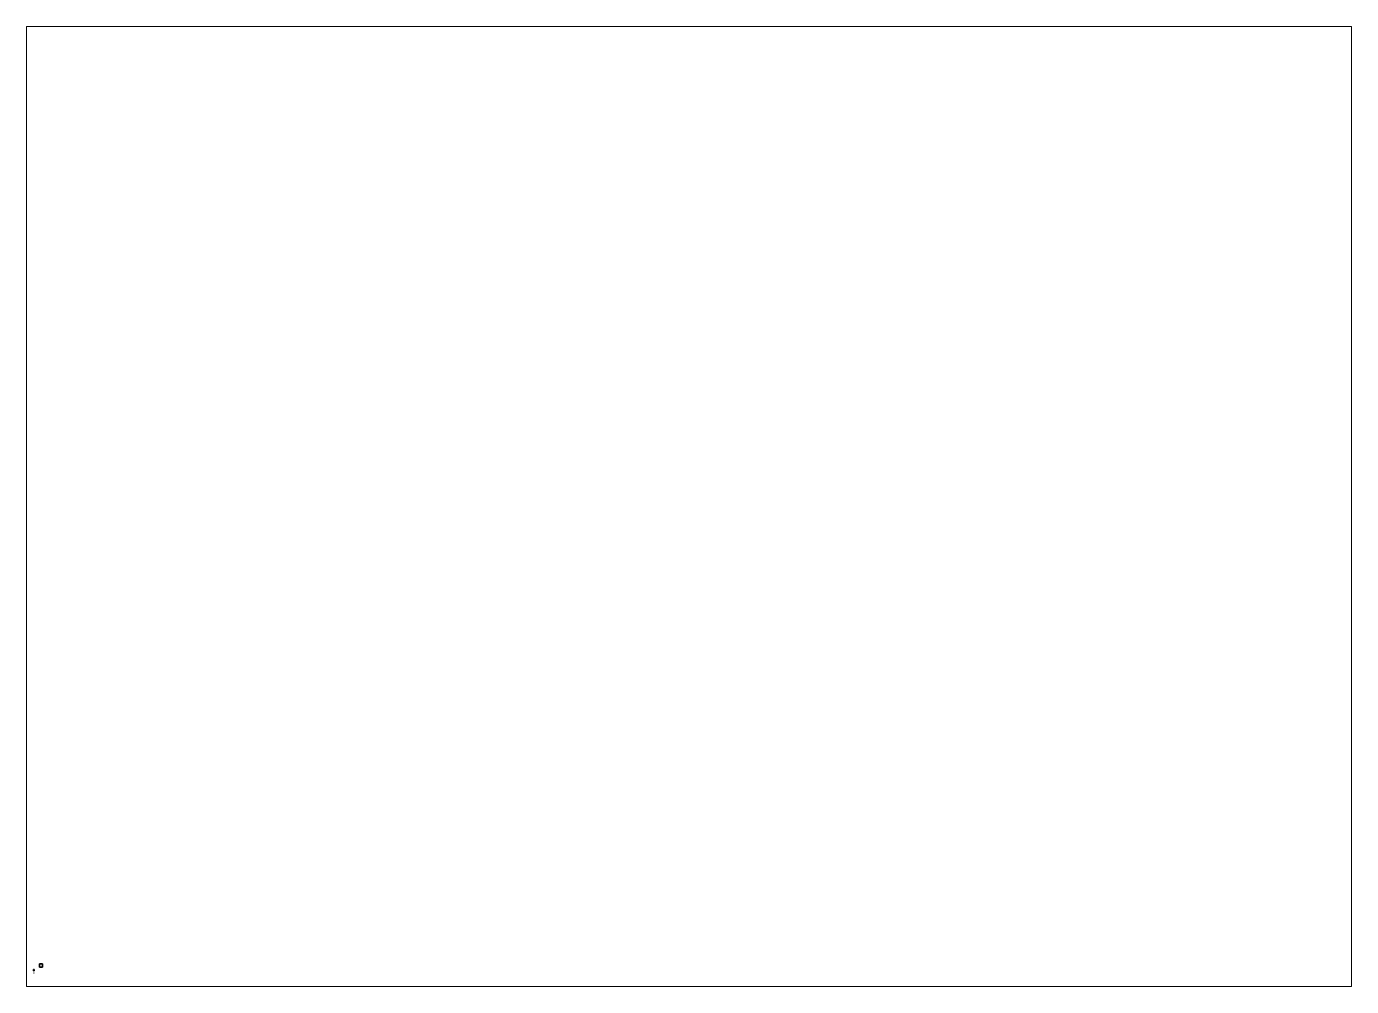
# Paper-space layout 'Layout1' of a CAD drawing. Header units: millimetres. Extents: x 28 to 251, y 20 to 181.
# The model-space entities are those that its viewports show. They can reach past a viewport. Long polylines and large blocks are cut down to what shows.
import ezdxf

# ---------------------------------------------------------------- set-up
doc = ezdxf.new("R2010")
doc.units = ezdxf.units.MM

msp = doc.modelspace()

# ---------------------------------------------------------------- linework, layer by layer
for points in [[(-0.13, 0.18), (-0.13, -0.18), (-0.13, -0.18, 0.03), (-0.13, 0.18, 0.03)], [(-0.11, 0.21), (-0.13, 0.18), (-0.13, 0.18, 0.03), (-0.11, 0.21, 0.03)], [(-0.11, 0.21, 0.03), (-0.13, 0.18, 0.03), (0.12, 0.18, 0.03), (0.11, 0.21, 0.03)], [(-0.13, 0.18, 0.03), (-0.09, 0.15, 0.03), (0.08, 0.15, 0.03), (0.12, 0.18, 0.03)], [(-0.13, 0.18, 0.03), (-0.13, -0.18, 0.03), (-0.09, -0.15, 0.03), (-0.09, 0.15, 0.03)], [(-0.09, 0.23), (-0.11, 0.21), (-0.11, 0.21, 0.03), (-0.09, 0.23, 0.03)], [(-0.09, 0.23, 0.03), (-0.11, 0.21, 0.03), (0.11, 0.21, 0.03), (0.08, 0.23, 0.03)], [(0.08, 0.23, 0.03), (0.08, 0.23), (-0.09, 0.23), (-0.09, 0.23, 0.03)], [(0.07, 0.15, 0.11), (0.08, 0.15, 0.03), (-0.09, 0.15, 0.03), (-0.07, 0.15, 0.11)], [(-0.09, 0.15, 0.03), (-0.09, -0.15, 0.03), (-0.07, -0.15, 0.11), (-0.07, 0.15, 0.11)], [(0.03, 0.15, 0.12), (0.07, 0.15, 0.11), (-0.07, 0.15, 0.11), (-0.03, 0.15, 0.12)], [(-0.07, 0.15, 0.11), (-0.07, -0.15, 0.11), (-0.03, -0.15, 0.12), (-0.03, 0.15, 0.12)], [(-0.03, 0.15, 0.12), (-0.03, -0.15, 0.12), (0.03, -0.15, 0.12), (0.03, 0.15, 0.12)], [(0.03, -0.15, 0.12), (0.07, -0.15, 0.11), (0.07, 0.15, 0.11), (0.03, 0.15, 0.12)], [(0.07, -0.15, 0.11), (0.08, -0.15, 0.03), (0.08, 0.15, 0.03), (0.07, 0.15, 0.11)], [(0.11, 0.21), (0.08, 0.23), (0.08, 0.23, 0.03), (0.11, 0.21, 0.03)], [(0.08, -0.15, 0.03), (0.12, -0.18, 0.03), (0.12, 0.18, 0.03), (0.08, 0.15, 0.03)], [(0.12, 0.18), (0.11, 0.21), (0.11, 0.21, 0.03), (0.12, 0.18, 0.03)], [(0.12, -0.18, 0.03), (0.12, -0.18), (0.12, 0.18), (0.12, 0.18, 0.03)], [(2.79, 1.98, 1), (2.79, 1.98), (1.79, 1.98), (1.79, 1.98, 1)], [(2.79, 1.98), (2.79, 0.98), (1.79, 0.98), (1.79, 1.98)], [(1.79, 1.98), (1.79, 0.98), (1.79, 0.98, 1), (1.79, 1.98, 1)], [(1.79, 1.98, 1), (1.79, 0.98, 1), (2.79, 0.98, 1), (2.79, 1.98, 1)], [(1.79, 0.98, 1), (1.79, 0.98), (2.79, 0.98), (2.79, 0.98, 1)], [(2.79, 0.98, 1), (2.79, 0.98), (2.79, 1.98), (2.79, 1.98, 1)], [(-0.09, -0.15, 0.03), (-0.13, -0.18, 0.03), (0.12, -0.18, 0.03), (0.08, -0.15, 0.03)], [(-0.13, -0.18), (-0.11, -0.21), (-0.11, -0.21, 0.03), (-0.13, -0.18, 0.03)], [(0.11, -0.21, 0.03), (0.12, -0.18, 0.03), (-0.13, -0.18, 0.03), (-0.11, -0.21, 0.03)], [(-0.11, -0.21), (-0.09, -0.23), (-0.09, -0.23, 0.03), (-0.11, -0.21, 0.03)], [(0.08, -0.23, 0.03), (0.11, -0.21, 0.03), (-0.11, -0.21, 0.03), (-0.09, -0.23, 0.03)], [(-0.07, -0.15, 0.11), (-0.09, -0.15, 0.03), (0.08, -0.15, 0.03), (0.07, -0.15, 0.11)], [(-0.09, -0.23, 0.03), (-0.09, -0.23), (0.08, -0.23), (0.08, -0.23, 0.03)], [(-0.03, -0.15, 0.12), (-0.07, -0.15, 0.11), (0.07, -0.15, 0.11), (0.03, -0.15, 0.12)], [(-0.02, -0.96, 0.16), (-0.03, -0.98, 0.16), (-0.02, -1.01, 0.16), (0, -0.95, 0.16)], [(-0.02, -0.96, 0.02), (-0.03, -0.98, 0.02), (-0.03, -0.98, 0.15), (-0.02, -0.96, 0.15)], [(-0.02, -0.96, 0.15), (-0.03, -0.98, 0.15), (-0.03, -0.98, 0.16), (-0.02, -0.96, 0.16)], [(-0.03, -0.98, 0.02), (-0.02, -1.01, 0.02), (-0.02, -1.01, 0.15), (-0.03, -0.98, 0.15)], [(-0.03, -0.98, 0.15), (-0.02, -1.01, 0.15), (-0.02, -1.01, 0.16), (-0.03, -0.98, 0.16)], [(0, -0.95, 0.15), (-0.02, -0.96, 0.15), (-0.02, -0.96, 0.16), (0, -0.95, 0.16)], [(0, -0.95, 0.16), (-0.02, -1.01, 0.16), (0, -1.01, 0.16), (0.02, -0.96, 0.16)], [(0, -0.96, 0.02), (-0.02, -0.96, 0.02), (-0.02, -0.96, 0.15), (0, -0.96, 0.15)], [(-0.02, -1.01, 0.02), (0, -1.01, 0.02), (0, -1.01, 0.15), (-0.02, -1.01, 0.15)], [(-0.02, -1.01, 0.15), (0, -1.01, 0.15), (0, -1.01, 0.16), (-0.02, -1.01, 0.16)], [(0, -0.93, 0), (-0.01, -0.93, 0), (-0.01, -0.93, 0.01), (0, -0.92, 0.01)], [(0, -0.92, 0.15), (-0.01, -0.93, 0.15), (-0.01, -0.93, 0.15), (0, -0.92, 0.15)], [(0, -0.92, 0.14), (-0.01, -0.92, 0.14), (-0.01, -0.92, 0.15), (0, -0.92, 0.15)], [(-0.01, -0.92, 0.14), (-0.01, -0.93, 0.14), (-0.01, -0.93, 0.15), (-0.01, -0.92, 0.15)], [(0, -0.92, 0.01), (-0.01, -0.93, 0.01), (-0.01, -0.93, 0.14), (0, -0.92, 0.14)], [(-0.01, -0.92, 0.15), (-0.01, -0.93, 0.15), (-0.01, -0.93, 0.15), (0, -0.92, 0.15)], [(-0.01, -0.94, 0), (0, -0.94, 0), (0, -0.93, 0), (-0.01, -0.93, 0)], [(0, -0.94, -0.01), (-0.01, -0.94, 0), (-0.01, -0.93, 0), (0, -0.93, 0)], [(-0.01, -0.93, 0), (0, -0.93, 0), (0, -0.93, 0.01), (-0.01, -0.93, 0.01)], [(-0.01, -0.93, 0.15), (0, -0.93, 0.15), (0, -0.93, 0.15), (-0.01, -0.93, 0.15)], [(-0.01, -0.93, 0.14), (0, -0.94, 0.14), (0, -0.94, 0.15), (-0.01, -0.93, 0.15)], [(-0.01, -0.93, 0.01), (0, -0.93, 0.01), (0, -0.93, 0.14), (-0.01, -0.93, 0.14)], [(-0.01, -0.93, 0.15), (-0.01, -0.93, 0.15), (0, -0.93, 0.15), (-0.01, -0.93, 0.15)], [(0, -0.98, -0.01), (-0.01, -0.98, 0), (-0.01, -0.94, 0), (0, -0.94, -0.01)], [(-0.01, -0.98, 0), (0, -0.98, 0), (0, -0.94, 0), (-0.01, -0.94, 0)], [(-0.01, -0.98, 0.01), (0, -0.98, 0.01), (0, -0.98, 0), (-0.01, -0.98, 0)], [(0, -0.99, 0.01), (-0.01, -0.98, 0.01), (-0.01, -0.98, 0), (0, -0.99, 0)], [(-0.01, -0.98, 0), (0, -0.98, 0), (0, -0.98, 0), (-0.01, -0.98, 0)], [(0, -0.99, 0), (-0.01, -0.98, 0), (-0.01, -0.98, 0), (0, -0.98, -0.01)], [(0, -0.99, 0.02), (-0.01, -0.98, 0.02), (-0.01, -0.98, 0.01), (0, -0.99, 0.01)], [(-0.01, -0.98, 0.02), (0, -0.98, 0.02), (0, -0.98, 0.01), (-0.01, -0.98, 0.01)], [(0.01, -0.93, 0), (0, -0.93, 0), (0, -0.92, 0.01), (0.01, -0.93, 0.01)], [(0, -0.92, 0.15), (0, -0.92, 0.15), (0, -0.92, 0.16), (0, -0.93, 0.16)], [(0, -0.92, 0.15), (0, -0.92, 0.15), (0, -0.93, 0.16), (0, -0.92, 0.16)], [(0.01, -0.93, 0.15), (0, -0.92, 0.15), (0, -0.92, 0.15), (0.01, -0.93, 0.15)], [(0.01, -0.92, 0.14), (0, -0.92, 0.14), (0, -0.92, 0.15), (0.01, -0.92, 0.15)], [(0.01, -0.93, 0.01), (0, -0.92, 0.01), (0, -0.92, 0.14), (0.01, -0.93, 0.14)], [(0.01, -0.93, 0.15), (0.01, -0.92, 0.15), (0, -0.92, 0.15), (0.01, -0.93, 0.15)], [(0, -0.94, 0), (0.01, -0.94, 0), (0.01, -0.93, 0), (0, -0.93, 0)], [(0.01, -0.94, 0), (0, -0.94, -0.01), (0, -0.93, 0), (0.01, -0.93, 0)], [(0, -0.93, 0), (0.01, -0.93, 0), (0.01, -0.93, 0.01), (0, -0.93, 0.01)], [(0, -0.93, 0.15), (0.01, -0.93, 0.15), (0.01, -0.93, 0.15), (0, -0.93, 0.15)], [(0, -0.94, 0.14), (0.01, -0.93, 0.14), (0.01, -0.93, 0.15), (0, -0.94, 0.15)], [(0, -0.93, 0.01), (0.01, -0.93, 0.01), (0.01, -0.93, 0.14), (0, -0.93, 0.14)], [(0.01, -0.93, 0.15), (0.01, -0.93, 0.15), (0.01, -0.93, 0.15), (0, -0.93, 0.15)], [(0.01, -0.98, 0), (0, -0.98, -0.01), (0, -0.94, -0.01), (0.01, -0.94, 0)], [(0, -0.98, 0), (0.01, -0.98, 0), (0.01, -0.94, 0), (0, -0.94, 0)], [(0.02, -0.96, 0.15), (0, -0.95, 0.15), (0, -0.95, 0.16), (0.02, -0.96, 0.16)], [(0.02, -0.96, 0.02), (0, -0.96, 0.02), (0, -0.96, 0.15), (0.02, -0.96, 0.15)], [(0.02, -0.96, 0.16), (0, -1.01, 0.16), (0.02, -1.01, 0.16), (0.03, -0.98, 0.16)], [(0, -0.98, 0.01), (0.01, -0.98, 0.01), (0.01, -0.98, 0), (0, -0.98, 0)], [(0.01, -0.98, 0.01), (0, -0.99, 0.01), (0, -0.99, 0), (0.01, -0.98, 0)], [(0, -0.98, 0), (0.01, -0.98, 0), (0.01, -0.98, 0), (0, -0.98, 0)], [(0.01, -0.98, 0), (0, -0.99, 0), (0, -0.98, -0.01), (0.01, -0.98, 0)], [(0.01, -0.98, 0.02), (0, -0.99, 0.02), (0, -0.99, 0.01), (0.01, -0.98, 0.01)], [(0, -0.98, 0.02), (0.01, -0.98, 0.02), (0.01, -0.98, 0.01), (0, -0.98, 0.01)], [(0, -1.01, 0.02), (0.02, -1.01, 0.02), (0.02, -1.01, 0.15), (0, -1.01, 0.15)], [(0, -1.01, 0.15), (0.02, -1.01, 0.15), (0.02, -1.01, 0.16), (0, -1.01, 0.16)], [(0.01, -0.93, 0.14), (0.01, -0.92, 0.14), (0.01, -0.92, 0.15), (0.01, -0.93, 0.15)], [(0.03, -0.98, 0.02), (0.02, -0.96, 0.02), (0.02, -0.96, 0.15), (0.03, -0.98, 0.15)], [(0.03, -0.98, 0.15), (0.02, -0.96, 0.15), (0.02, -0.96, 0.16), (0.03, -0.98, 0.16)], [(0.02, -1.01, 0.02), (0.03, -0.98, 0.02), (0.03, -0.98, 0.15), (0.02, -1.01, 0.15)], [(0.02, -1.01, 0.15), (0.03, -0.98, 0.15), (0.03, -0.98, 0.16), (0.02, -1.01, 0.16)], [(0.08, -0.23), (0.11, -0.21), (0.11, -0.21, 0.03), (0.08, -0.23, 0.03)], [(0.11, -0.21), (0.12, -0.18), (0.12, -0.18, 0.03), (0.11, -0.21, 0.03)]]:
    msp.add_3dface(points)

psp = doc.layouts.get("Layout1")

# ---------------------------------------------------------------- viewports
at = {"layer": '0'}
psp.add_viewport(center=(139.22, 100.81), size=(222.76, 161.29), view_center_point=(210, 148.5), view_height=307.4901, dxfattribs=at)

doc.saveas('drawing.dxf')
